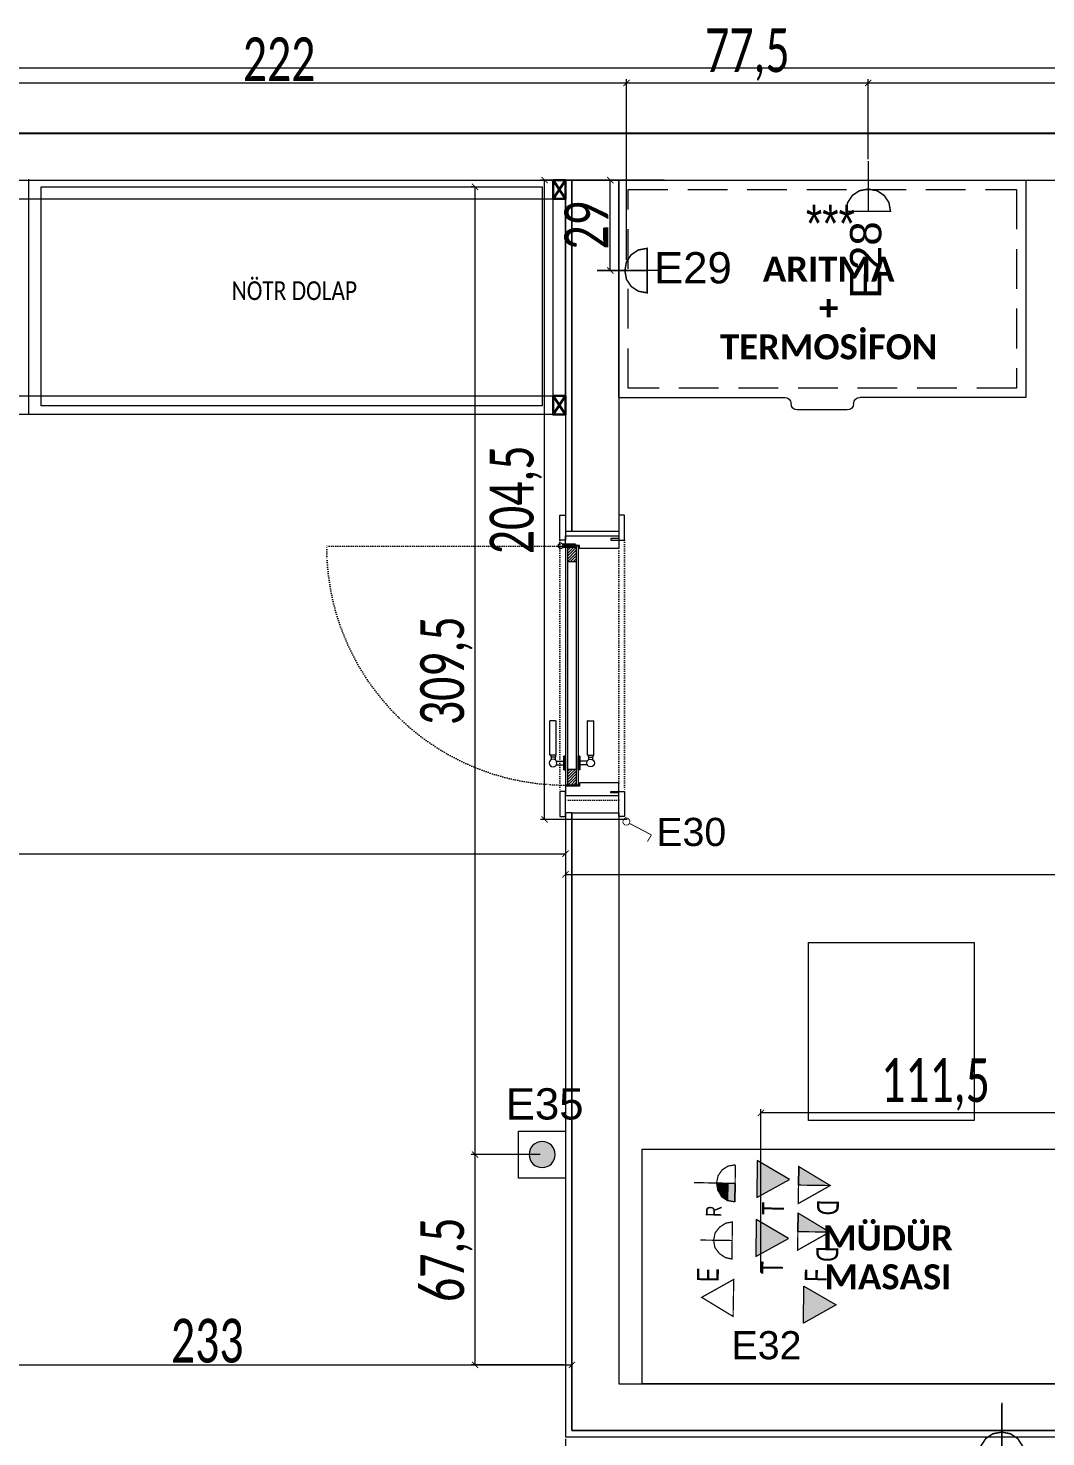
# Model space of a CAD drawing. Header units: millimetres. Extents: x -24 to 530668, y -246875 to -2983.
# Drawn here: x 266652.9 to 266978.4, y -118265.6 to -117814.9 of the extents above; entities that cross this region are included whole.
import ezdxf
from ezdxf.enums import TextEntityAlignment as Align

# ---------------------------------------------------------------- set-up
doc = ezdxf.new("R2010")
doc.units = ezdxf.units.MM
doc.header["$PDMODE"] = 2
doc.linetypes.add('ACAD_ISO07W100', pattern=[3, 0, -3])
doc.linetypes.add('DASHED', pattern=[19.05, 12.7, -6.35])
doc.layers.get('0').update_dxf_attribs({"lineweight": 20})
for name, color, linetype, lineweight in [('aydınlatma yazı', 1, 'Continuous', 20), ('elektrik', 10, 'Continuous', 9), ('elektrik yazı', 1, 'Continuous', 25), ('KP', 167, 'Continuous', 30), ('T_elektrik', 10, 'Continuous', 9), ('t_tarama', 253, 'Continuous', 5), ('t_yazı', 23, 'Continuous', 25), ('ölçü', 251, 'Continuous', 5)]:
    doc.layers.add(name, color=color, linetype=linetype, lineweight=lineweight)
doc.layers.add('Kıtc-014 Elk Tes İşaretler', color=1, linetype='Continuous')
doc.styles.add('ARIALT', font='arial.ttf', dxfattribs={"height": 10})
doc.styles.add('OLUŞTURULMUŞ_STİL_1', font='arialbd.ttf')
doc.styles.add('style1', font='arial.ttf', dxfattribs={"height": 20})
doc.styles.add('text2', font='calibri.ttf', dxfattribs={"width": 0.8})
doc.styles.add('txt_tur_1', font='arial.ttf', dxfattribs={"height": 1.5})
doc.styles.add('Ölçü50', font='calibri.ttf', dxfattribs={"width": 0.7})
doc.dimstyles.new('olcu10', dxfattribs={"dimtxt": 14, "dimasz": 2, "dimexe": 1.25, "dimexo": 0.625, "dimgap": 0.5, "dimtad": 1, "dimdec": 1, "dimrnd": 0.5, "dimzin": 9, "dimtxsty": 'Ölçü50', "dimblk": 'ARCHTICK', "dimcen": 2, "dimclrd": 256, "dimclre": 256, "dimclrt": 6, "dimazin": 2, "dimtfac": 1, "dimtdec": 1, "dimtix": 1, "dimtmove": 0, "dimatfit": 3, "dimldrblk": 'ARCHTICK', "dimfxl": 1, "dimlwd": -1, "dimarcsym": 0})

# ---------------------------------------------------------------- blocks, each defined once
blk = doc.blocks.new('A$C70273054-flat-1')
for p, q in [((-67, 130.2), (-67, 0)), ((2.5, 130.2), (-67, 130.2)), ((2.5, 130.2), (2.5, 77.1)), ((4.5, 75.1), (4.5, 75.1)), ((6.5, 57.1), (6.5, 73.1)), ((4.5, 55.1), (4.5, 55.1)), ((2.5, 0), (2.5, 53.1)), ((-67, 0), (2.5, 0))]:
    blk.add_line(p, q)
at = {"linetype": 'DASHED'}
blk.add_lwpolyline([(-0.5, 3), (-0.5, 127.2), (-64, 127.2), (-64, 3)], close=True, dxfattribs=at)
for centre, start, end in [((4.5, 77.1), 180, 270), ((4.5, 73.1), 0, 90), ((4.5, 53.1), 90, 180), ((4.5, 57.1), 270, 0)]:
    blk.add_arc(centre, 2, start, end)
at = {"style": 'style1', "width": 0.8}
blk.add_text('***', height=12, rotation=90, dxfattribs=at).set_placement((-47.18, 54.67))
blk = doc.blocks.new('60lik')
at = {"layer": 'KP'}
blk.add_lwpolyline([(260700.19, -106004.33), (260704.19, -106004.33), (260704.19, -106010.33), (260700.19, -106010.33), (260700.19, -106004.33), (260704.19, -106010.33), (260704.19, -106004.33), (260700.19, -106010.33)], dxfattribs=at)
blk = doc.blocks.new('kapıdetay')
at = {"ltscale": 0.2}
h = blk.add_hatch(dxfattribs=at)
h.set_pattern_fill('ANSI31', color=251, scale=0.2)
h.set_pattern_definition([(45, (-560329.91457, -186215.0068), (-0.44901280605, 0.44901280605), [])])
h.paths.add_polyline_path([(9.8, -4.4), (4.8, -4.4), (4.8, -4.2), (5.2, -4.2), (5.2, -1.6), (9.8, -1.6)])
h = blk.add_hatch(dxfattribs=at)
h.set_pattern_fill('ANSI31', color=251, scale=0.2)
h.set_pattern_definition([(45, (-560326.91455, -186218.00687), (-0.44901280605, 0.44901280605), [])])
h.paths.add_polyline_path([(81.2, -1.6), (81.2, -4.4), (76.2, -4.4), (76.2, -1.6)])
at = {"linetype": 'ACAD_ISO07W100', "ltscale": 0.2}
blk.add_line((4.8, -1), (4.8, 75.4), dxfattribs=at)
at = {"ltscale": 0.2}
for p, q in [((4.1, -4.2), (4.1, 0.02)), ((5.2, -4.2), (5.2, 0.02)), ((71.67, 4), (60.6, 4)), ((60.6, 3.75), (60.6, 4)), ((60.6, 2.25), (60.6, 3.75)), ((60.6, 2.25), (60.6, 2)), ((71.67, 2), (60.6, 2)), ((71.67, 2), (60.6, 2)), ((71.67, 3.75), (71.67, 4)), ((71.67, 2.25), (71.67, 3.75)), ((71.67, 3.75), (72.28, 3.75)), ((71.67, 2.25), (71.67, 2)), ((71.67, 2.25), (72.28, 2.25)), ((72.28, 3.63), (72.28, 3.75)), ((72.28, 2.37), (72.28, 3.63)), ((72.28, 3.63), (73.07, 3.63)), ((72.28, 2.37), (72.28, 2.25)), ((72.28, 2.37), (73.07, 2.37)), ((73.57, 1.9), (73.57, -0.49)), ((74.7, 1.9), (74.7, -0.49)), ((4.1, -4.2), (4.5, -4.2)), ((4.5, -4.2), (4.5, -0.19)), ((4.8, -4.2), (4.8, -0.19)), ((4.8, -1), (81.2, -1)), ((4.8, -5), (4.8, -1)), ((4.8, -1.6), (81.2, -1.6)), ((5.2, -4.2), (4.8, -4.2)), ((4.8, -4.4), (81.2, -4.4)), ((9.8, -4.4), (9.8, -1.6)), ((76.36, -0.49), (71.91, -0.49)), ((71.91, -0.49), (71.91, -0.99)), ((76.2, -4.4), (76.2, -1.6)), ((81.2, -5), (81.2, -1)), ((4.8, -5), (81.2, -5)), ((71.67, -8), (60.6, -8)), ((71.67, -8), (60.6, -8)), ((60.6, -8.25), (60.6, -8)), ((60.6, -8.25), (60.6, -9.75)), ((71.67, -8.25), (71.67, -8)), ((71.67, -8.25), (71.67, -9.75)), ((71.67, -8.25), (72.28, -8.25)), ((71.91, -5.51), (71.91, -5.01)), ((76.36, -5.51), (71.91, -5.51)), ((72.28, -8.37), (72.28, -8.25)), ((72.28, -8.37), (72.28, -9.63)), ((72.28, -8.37), (73.07, -8.37)), ((73.57, -7.9), (73.57, -5.51)), ((74.7, -7.9), (74.7, -5.51)), ((60.6, -9.75), (60.6, -10)), ((71.67, -10), (60.6, -10)), ((71.67, -9.75), (71.67, -10)), ((71.67, -9.75), (72.28, -9.75)), ((72.28, -9.63), (72.28, -9.75)), ((72.28, -9.63), (73.07, -9.63))]:
    blk.add_line(p, q, dxfattribs=at)
for points in [[(-5.2, -1), (2.8, -1), (2.8, 0.8), (-5.2, 0.8)], [(91.2, -1), (83.2, -1), (83.2, 0.8), (91.2, 0.8)], [(76.36, -0.49), (76.36, -1), (71.91, -1), (71.91, -0.49)], [(76.36, -5.51), (76.36, -5), (71.91, -5), (71.91, -5.51)], [(2.3, -15.5), (2.8, -15.5), (2.8, -19.8), (-5.2, -19.8), (-5.2, -18), (2.3, -18), (2.3, -15.5)], [(83.7, -15.5), (83.2, -15.5), (83.2, -19.8), (91.2, -19.8), (91.2, -18), (83.7, -18), (83.7, -15.5)]]:
    blk.add_lwpolyline(points, close=True, dxfattribs=at)
at = {"linetype": 'ACAD_ISO07W100', "ltscale": 0.2}
for points in [[(2.8, 0.8), (83.2, 0.8)], [(0, -18), (0, -1)], [(86, -18), (86, -1)], [(80.5, -18), (5.5, -18)], [(2.8, -19.8), (83.2, -19.8)]]:
    blk.add_lwpolyline(points, dxfattribs=at)
at = {"ltscale": 0.2}
for points in [[(1.5, -18), (5.5, -18), (5.5, -5.5), (4.5, -5.5), (4.5, -1), (1.5, -1), (1.5, -18)], [(84.5, -18), (80.5, -18), (80.5, -5.5), (81.5, -5.5), (81.5, -1), (84.5, -1), (84.5, -18)]]:
    blk.add_lwpolyline(points, dxfattribs=at)
blk.add_circle((4.65, 0.6), 0.8, dxfattribs=at)
at = {"linetype": 'ACAD_ISO07W100', "ltscale": 0.2}
blk.add_arc((4.89, -0.91), 76.31, 359.936, 90.064, dxfattribs=at)
at = {"ltscale": 0.2}
blk.add_ellipse((74.13, 3), major_axis=(0, 1.23), ratio=0.999304, start_param=1.570796315237618, end_param=7.853981622417204, dxfattribs=at)
at = {"ltscale": 0.2, "extrusion": (0, 0, -1)}
blk.add_ellipse((74.13, -9), major_axis=(0, 1.23), ratio=0.999304, start_param=4.712389, end_param=10.995574, dxfattribs=at)
blk = doc.blocks.new('NEW')
at = {"layer": 't_tarama'}
for p, q in [((270168.02, -114260.64, -17966.19), (273435.81, -114260.64, -17966.19)), ((270573.53, -114281.57), (272653.53, -114281.57)), ((272653.53, -114281.57), (270643.53, -114281.57)), ((270573.53, -114296.57), (272643.53, -114296.57)), ((272113.53, -114296.57), (272113.53, -114408.89)), ((272128.53, -114296.57), (272128.53, -114408.89)), ((272113.53, -114498.91), (272113.53, -114696.57)), ((272128.53, -114498.91), (272128.53, -114681.57)), ((272128.53, -114681.57), (272643.55, -114681.57)), ((272113.53, -114696.57), (272658.56, -114696.57))]:
    blk.add_line(p, q, dxfattribs=at)
for points in [[(271939.9, -114371.21), (271939.9, -114296.21)], [(272107.53, -114371.57), (272107.53, -114296.57)], [(272111.53, -114371.57), (272111.53, -114296.57)], [(272111.53, -114296.57), (272111.53, -114371.57)], [(270873.53, -114302.57), (272111.53, -114302.57)], [(272113.53, -114408.89), (272128.53, -114408.89)], [(272113.53, -114498.91), (272128.53, -114498.91)], [(272286.01, -114606.57), (272286.01, -114681.57), (272136.01, -114681.57), (272136.01, -114606.57), (272286.01, -114606.57)]]:
    blk.add_lwpolyline(points, dxfattribs=at)
for points in [[(272113.53, -114296.57), (272111.53, -114296.57), (272111.53, -114408.89), (272113.53, -114408.89)], [(270873.53, -114365.57), (272111.53, -114365.57), (272111.53, -114371.57), (270873.53, -114371.57)], [(272113.53, -114498.91), (272111.53, -114498.91), (272111.53, -114698.57), (272653.56, -114698.57), (272653.56, -114696.57), (272113.53, -114696.57)], [(272242.22, -114540.47), (272242.22, -114597.39), (272189.17, -114597.39), (272189.17, -114540.47)]]:
    blk.add_lwpolyline(points, close=True, dxfattribs=at)
at = {"layer": 't_tarama', "elevation": 0}
blk.add_lwpolyline([(271943.8, -114298.71), (272104, -114298.71), (272104, -114368.71), (271943.8, -114368.71)], close=True, dxfattribs=at)
at = {"layer": 't_tarama'}
for p in [(11407.34, -8292.24), (11407.34, -8361.24)]:
    blk.add_blockref('60lik', p, dxfattribs=at)
at = {"layer": 't_tarama', "xscale": -1, "rotation": 90}
for name, p in [('A$C70273054-flat-1', (272258.73, -114363.57)), ('kapıdetay', (272110.53, -114408.89))]:
    blk.add_blockref(name, p, dxfattribs=at)
at = {"layer": 't_tarama', "char_height": 8, "width": 99.3889, "attachment_point": 2, "line_spacing_factor": 0.933337, "style": 'OLUŞTURULMUŞ_STİL_1'}
for s, insert in [('{\\fCalibri|b1|i0|c162|p34;ARITMA\\P+\\PTERMOSİFON}', (272195.67, -114320.99)), ('{\\fCalibri|b1|i0|c162|p34;MÜDÜR \\PMASASI}', (272214.6, -114630.94))]:
    blk.add_mtext(s, dxfattribs=dict(at, insert=insert))
at = {"layer": 't_tarama', "insert": (272004.76, -114328.92), "char_height": 6, "attachment_point": 1, "style": 'text2'}
blk.add_mtext_dynamic_manual_height_columns('NÖTR DOLAP', width=527.0079, gutter_width=12.5, heights=[0], dxfattribs=at)
at = {"layer": 't_tarama', "style": 'txt_tur_1'}
for tag, p in [('19S', (270127.4, -114276.05, -17966.19)), ('20T', (270114.02, -115101.05, -17966.19)), ('21U', (270114.02, -116087.05, -17966.19)), ('22V', (270114.02, -116926.05, -17966.19))]:
    blk.add_attdef(tag, text='', height=30, dxfattribs=at).set_placement(p, align=Align.CENTER)
blk = doc.blocks.new('TEKLİ PRİZ')
at = {"layer": 'T_elektrik', "lineweight": 18, "const_width": 0.4}
for points in [[(6426.13, -7872.69), (6426.13, -7886.06)], [(6432.06, -7886.06), (6431.64, -7883.74), (6430.37, -7881.83), (6428.46, -7880.56), (6426.13, -7880.14), (6423.81, -7880.56), (6421.9, -7881.83), (6420.63, -7883.74), (6420.21, -7886.06), (6432.06, -7886.06)]]:
    blk.add_lwpolyline(points, dxfattribs=at)
blk = doc.blocks.new('ANAHTAR')
at = {"layer": 'T_elektrik', "lineweight": 18, "const_width": 0.4}
for points in [[(6427.41, -8068.73), (6435.24, -8061.11)], [(6432.7, -8058.79), (6435.24, -8061.11)], [(6427.83, -8070), (6427.41, -8068.73), (6426.35, -8068.31), (6425.08, -8068.73), (6424.65, -8070), (6425.08, -8071.06), (6426.35, -8071.7), (6427.41, -8071.06), (6427.83, -8070)]]:
    blk.add_lwpolyline(points, dxfattribs=at)
blk = doc.blocks.new('UPS PRİZİ')
at = {"layer": 'T_elektrik', "lineweight": 18, "const_width": 0.4}
for points in [[(6426.13, -7907.66), (6426.13, -7917.81)], [(6432.06, -7917.81), (6431.64, -7915.7), (6430.37, -7913.79), (6428.46, -7912.31), (6426.13, -7911.89), (6423.81, -7912.31), (6421.9, -7913.79), (6420.63, -7915.7), (6420.21, -7917.81), (6432.06, -7917.81)]]:
    blk.add_lwpolyline(points, dxfattribs=at)
at = {"layer": 'T_elektrik', "lineweight": 18, "insert": (6433.64, -7909.28), "char_height": 5, "width": 4.3529, "attachment_point": 1, "style": 'Ölçü50'}
blk.add_mtext('{\\fArial|b0|i0|c162|p34;R}', dxfattribs=at)
blk = doc.blocks.new('FAKS')
at = {"layer": 'T_elektrik'}
blk.add_hatch(color=256, dxfattribs=at).paths.add_polyline_path([(6416.4, -7946.18), (6428.25, -7946.18), (6422.32, -7956.55)])
at = {"layer": 'T_elektrik', "lineweight": 0}
blk.add_lwpolyline([(6416.4, -7946.18), (6428.25, -7946.18), (6422.32, -7956.55)], dxfattribs=at)
at = {"layer": 'T_elektrik', "lineweight": 18}
blk.add_lwpolyline([(6422.32, -7956.55), (6416.4, -7946.18), (6428.25, -7946.18), (6422.32, -7956.55)], dxfattribs=at)
at = {"layer": 'T_elektrik', "lineweight": 18, "insert": (6429.63, -7946.46), "char_height": 7, "width": 4.3529, "attachment_point": 1, "style": 'Ölçü50'}
blk.add_mtext('{\\fArial|b0|i0|c162|p34;F}', dxfattribs=at)
blk = doc.blocks.new('DATA')
at = {"layer": 'T_elektrik', "lineweight": 18}
blk.add_hatch(color=256, dxfattribs=at).paths.add_polyline_path([(6419.15, -8016.88), (6425.08, -8016.88), (6425.08, -8027.04)])
at = {"layer": 'T_elektrik', "lineweight": 18, "const_width": 0.4}
for points in [[(6425.08, -8027.04), (6419.15, -8016.88), (6431, -8016.88), (6425.08, -8027.04), (6419.15, -8016.88)], [(6425.08, -8027.04), (6425.08, -8016.88), (6419.15, -8016.88)], [(6419.15, -8016.88), (6425.08, -8016.88), (6425.08, -8027.04)]]:
    blk.add_lwpolyline(points, dxfattribs=at)
at = {"layer": 'T_elektrik', "lineweight": 18}
blk.add_open_spline([(6419.15, -8016.88), (6419.15, -8016.88), (6425.08, -8016.88), (6425.08, -8016.88), (6425.08, -8016.88), (6419.15, -8016.88), (6419.15, -8016.88)], degree=3, knots=[0, 0, 0, 0, 1, 1, 1, 2, 2, 2, 2], dxfattribs=at)
at = {"layer": 'T_elektrik', "lineweight": 18, "insert": (6429.67, -8022.88), "char_height": 7, "width": 4.3529, "attachment_point": 1, "style": 'Ölçü50'}
blk.add_mtext('{\\fArial|b0|i0|c162|p34;D}', dxfattribs=at)
blk = doc.blocks.new('TELEFON')
at = {"layer": 'T_elektrik'}
blk.add_hatch(color=256, dxfattribs=at).paths.add_polyline_path([(6416.4, -7928.19), (6428.25, -7928.19), (6422.32, -7938.56)])
at = {"layer": 'T_elektrik', "lineweight": 0}
blk.add_lwpolyline([(6416.4, -7928.19), (6428.25, -7928.19), (6422.32, -7938.56)], dxfattribs=at)
at = {"layer": 'T_elektrik', "lineweight": 18}
blk.add_lwpolyline([(6422.32, -7938.56), (6416.4, -7928.19), (6428.25, -7928.19), (6422.32, -7938.56)], dxfattribs=at)
at = {"layer": 'T_elektrik', "lineweight": 18, "insert": (6429.63, -7929.94), "char_height": 7, "width": 4.3529, "attachment_point": 1, "style": 'Ölçü50'}
blk.add_mtext('{\\fArial|b0|i0|c162|p34;T}', dxfattribs=at)
blk = doc.blocks.new('İKİLİ PRİZ')
at = {"layer": 'T_elektrik'}
for points in [[(6426.13, -7865.53), (6426.13, -7865.96), (6428.46, -7865.96)], [(6426.13, -7865.96), (6426.13, -7867.23), (6430.37, -7867.23)], [(6426.13, -7865.96), (6428.46, -7865.96), (6430.37, -7867.23)], [(6426.13, -7867.23), (6426.13, -7869.13), (6431.64, -7869.13)], [(6426.13, -7867.23), (6430.37, -7867.23), (6431.64, -7869.13)], [(6426.13, -7869.13), (6426.13, -7871.46), (6432.06, -7871.46)], [(6426.13, -7869.13), (6431.64, -7869.13), (6432.06, -7871.46)]]:
    blk.add_hatch(color=256, dxfattribs=at).paths.add_polyline_path(points)
at = {"layer": 'T_elektrik', "lineweight": 18, "const_width": 0.4}
for points in [[(6426.13, -7858.3), (6426.13, -7871.46)], [(6432.06, -7871.46), (6431.64, -7869.13), (6430.37, -7867.23), (6428.46, -7865.96), (6426.13, -7865.53), (6423.81, -7865.96), (6421.9, -7867.23), (6420.63, -7869.13), (6420.21, -7871.46)], [(6420.21, -7871.46), (6432.06, -7871.46)]]:
    blk.add_lwpolyline(points, dxfattribs=at)
at = {"layer": 'T_elektrik', "lineweight": 0}
for points in [[(6426.13, -7865.53), (6426.13, -7865.96), (6428.46, -7865.96)], [(6426.13, -7865.96), (6426.13, -7867.23), (6430.37, -7867.23)], [(6426.13, -7865.96), (6428.46, -7865.96), (6430.37, -7867.23)], [(6426.13, -7867.23), (6426.13, -7869.13), (6431.64, -7869.13)], [(6426.13, -7867.23), (6430.37, -7867.23), (6431.64, -7869.13)], [(6426.13, -7869.13), (6426.13, -7871.46), (6432.06, -7871.46)], [(6426.13, -7869.13), (6431.64, -7869.13), (6432.06, -7871.46)]]:
    blk.add_lwpolyline(points, dxfattribs=at)
blk.add_open_spline([(6426.13, -7871.46), (6426.13, -7871.46), (6432.06, -7871.46), (6432.06, -7871.46), (6432.06, -7871.46), (6426.13, -7871.46), (6426.13, -7871.46)], degree=3, knots=[0, 0, 0, 0, 1, 1, 1, 2, 2, 2, 2], dxfattribs=at)
blk = doc.blocks.new('POS CİHAZI')
at = {"layer": 'T_elektrik', "lineweight": 18, "const_width": 0.4}
blk.add_lwpolyline([(6424.23, -7977.08), (6418.3, -7966.92), (6430.16, -7966.92), (6424.23, -7977.08)], dxfattribs=at)
at = {"layer": 'T_elektrik', "lineweight": 18, "insert": (6429.16, -7971.72), "char_height": 7, "width": 4.3529, "attachment_point": 1, "style": 'Ölçü50'}
blk.add_mtext('{\\fArial|b0|i0|c162|p34;E}', dxfattribs=at)
blk = doc.blocks.new('A$C53525628')
at = {"layer": 'T_elektrik'}
h = blk.add_hatch(color=256, dxfattribs=at)
edge = h.paths.add_edge_path()
edge.add_arc((7.5, 7.5), 4.17, 0, 360)
blk.add_lwpolyline([(0, 0), (15, 0), (15, 15), (0, 15)], close=True, dxfattribs=at)
blk.add_circle((7.5, 7.5), 4.17, dxfattribs=at)
blk = doc.blocks.new('_ArchTick')
at = {"color": 0, "linetype": 'ByBlock', "const_width": 0.15}
blk.add_lwpolyline([(-0.5, -0.5), (0.5, 0.5)], dxfattribs=at)
blk = doc.blocks.new('*D947')
at = {"layer": 'aydınlatma yazı', "lineweight": -2, "transparency": 16777216}
for p, q in [((266729.64, -117866.98), (266729.64, -117846.79)), ((266951.84, -117904.66), (266951.84, -117846.79))]:
    blk.add_line(p, q, dxfattribs=at)
at = {"layer": 'aydınlatma yazı', "transparency": 16777216}
blk.add_line((266729.64, -117848.04), (266951.84, -117848.04), dxfattribs=at)
at = {"layer": 'DEFPOINTS', "color": 0, "transparency": 16777216}
for p in [(266951.84, -117848.04), (266729.64, -117867.61, 0), (266951.84, -117905.28, 0)]:
    blk.add_point(p, dxfattribs=at)
at = {"layer": 'aydınlatma yazı', "transparency": 16777216, "xscale": 2, "yscale": 2, "zscale": 2, "rotation": 180}
blk.add_blockref('_ArchTick', (266729.64, -117848.04), dxfattribs=at)
at = {"layer": 'aydınlatma yazı', "transparency": 16777216, "xscale": 2, "yscale": 2, "zscale": 2}
blk.add_blockref('_ArchTick', (266951.84, -117848.04), dxfattribs=at)
at = {"layer": 'aydınlatma yazı', "color": 6, "transparency": 16777216, "insert": (266840.74, -117840.47), "char_height": 14, "attachment_point": 5, "style": 'Ölçü50'}
blk.add_mtext('222', dxfattribs=at)
blk = doc.blocks.new('*D948')
at = {"layer": 'aydınlatma yazı', "lineweight": -2, "transparency": 16777216}
for p, q in [((266951.84, -117904.66), (266951.84, -117846.79)), ((267029.17, -117872.44), (267029.17, -117846.79))]:
    blk.add_line(p, q, dxfattribs=at)
at = {"layer": 'aydınlatma yazı', "transparency": 16777216}
blk.add_line((266951.84, -117848.04), (267029.17, -117848.04), dxfattribs=at)
at = {"layer": 'DEFPOINTS', "color": 0, "transparency": 16777216}
for p in [(267029.17, -117848.04), (267029.17, -117873.06, 0), (266951.84, -117905.28, 0)]:
    blk.add_point(p, dxfattribs=at)
at = {"layer": 'aydınlatma yazı', "transparency": 16777216, "xscale": 2, "yscale": 2, "zscale": 2, "rotation": 180}
blk.add_blockref('_ArchTick', (266951.84, -117848.04), dxfattribs=at)
at = {"layer": 'aydınlatma yazı', "transparency": 16777216, "xscale": 2, "yscale": 2, "zscale": 2}
blk.add_blockref('_ArchTick', (267029.17, -117848.04), dxfattribs=at)
at = {"layer": 'aydınlatma yazı', "color": 6, "transparency": 16777216, "insert": (266990.5, -117838.97), "char_height": 14, "attachment_point": 5, "style": 'Ölçü50'}
blk.add_mtext('77,5', dxfattribs=at)
blk = doc.blocks.new('*D949')
at = {"layer": 'aydınlatma yazı', "lineweight": -2, "transparency": 16777216}
for p, q in [((267029.17, -117872.44), (267029.17, -117846.79)), ((267470.83, -117870.57), (267470.83, -117846.79))]:
    blk.add_line(p, q, dxfattribs=at)
at = {"layer": 'aydınlatma yazı', "transparency": 16777216}
blk.add_line((267029.17, -117848.04), (267470.83, -117848.04), dxfattribs=at)
at = {"layer": 'DEFPOINTS', "color": 0, "transparency": 16777216}
for p in [(267470.83, -117848.04), (267029.17, -117873.06, 0), (267470.83, -117871.2, 0)]:
    blk.add_point(p, dxfattribs=at)
at = {"layer": 'aydınlatma yazı', "transparency": 16777216, "xscale": 2, "yscale": 2, "zscale": 2, "rotation": 180}
blk.add_blockref('_ArchTick', (267029.17, -117848.04), dxfattribs=at)
at = {"layer": 'aydınlatma yazı', "transparency": 16777216, "xscale": 2, "yscale": 2, "zscale": 2}
blk.add_blockref('_ArchTick', (267470.83, -117848.04), dxfattribs=at)
at = {"layer": 'aydınlatma yazı', "color": 6, "transparency": 16777216, "insert": (267250, -117838.96), "char_height": 14, "attachment_point": 5, "style": 'Ölçü50'}
blk.add_mtext('441,5', dxfattribs=at)
blk = doc.blocks.new('*D958')
at = {"layer": 'aydınlatma yazı', "lineweight": -2, "transparency": 16777216}
for p, q in [((266932.36, -118091.01), (266932.36, -118095.85)), ((266541.43, -118102.38), (266541.43, -118093.35))]:
    blk.add_line(p, q, dxfattribs=at)
at = {"layer": 'aydınlatma yazı', "transparency": 16777216}
blk.add_line((266541.43, -118094.6), (266932.36, -118094.6), dxfattribs=at)
at = {"layer": 'DEFPOINTS', "color": 0, "transparency": 16777216}
for p in [(266932.36, -118090.39, 0), (266932.36, -118094.6), (266541.43, -118103.01, 293.21)]:
    blk.add_point(p, dxfattribs=at)
at = {"layer": 'aydınlatma yazı', "transparency": 16777216, "xscale": 2, "yscale": 2, "zscale": 2, "rotation": 180}
blk.add_blockref('_ArchTick', (266541.43, -118094.6), dxfattribs=at)
at = {"layer": 'aydınlatma yazı', "transparency": 16777216, "xscale": 2, "yscale": 2, "zscale": 2}
blk.add_blockref('_ArchTick', (266932.36, -118094.6), dxfattribs=at)
at = {"layer": 'aydınlatma yazı', "color": 6, "transparency": 16777216, "insert": (266736.89, -118086.93), "char_height": 14, "attachment_point": 5, "style": 'Ölçü50'}
blk.add_mtext('391', dxfattribs=at)
blk = doc.blocks.new('*D959')
at = {"layer": 'aydınlatma yazı', "lineweight": -2, "transparency": 16777216}
for p, q in [((266932.36, -118097.64), (266932.36, -118102.48)), ((267464.38, -118102.35), (267464.38, -118099.98))]:
    blk.add_line(p, q, dxfattribs=at)
at = {"layer": 'aydınlatma yazı', "transparency": 16777216}
blk.add_line((266932.36, -118101.23), (267464.38, -118101.23), dxfattribs=at)
at = {"layer": 'DEFPOINTS', "color": 0, "transparency": 16777216}
for p in [(266932.36, -118097.01, 0), (267464.38, -118101.23), (267464.38, -118102.97)]:
    blk.add_point(p, dxfattribs=at)
at = {"layer": 'aydınlatma yazı', "transparency": 16777216, "xscale": 2, "yscale": 2, "zscale": 2, "rotation": 180}
blk.add_blockref('_ArchTick', (266932.36, -118101.23), dxfattribs=at)
at = {"layer": 'aydınlatma yazı', "transparency": 16777216, "xscale": 2, "yscale": 2, "zscale": 2}
blk.add_blockref('_ArchTick', (267464.38, -118101.23), dxfattribs=at)
at = {"layer": 'aydınlatma yazı', "color": 6, "transparency": 16777216, "insert": (267198.37, -118093.55), "char_height": 14, "attachment_point": 5, "style": 'Ölçü50'}
blk.add_mtext('532', dxfattribs=at)
blk = doc.blocks.new('*D969')
at = {"layer": 'aydınlatma yazı', "lineweight": -2, "transparency": 16777216}
for p, q in [((266701.14, -118251.27), (266701.14, -118259.39)), ((266934.36, -118256.65), (266934.36, -118259.39))]:
    blk.add_line(p, q, dxfattribs=at)
at = {"layer": 'aydınlatma yazı', "transparency": 16777216}
blk.add_line((266701.14, -118258.14), (266934.36, -118258.14), dxfattribs=at)
at = {"layer": 'DEFPOINTS', "color": 0, "transparency": 16777216}
for p in [(266701.14, -118250.64), (266934.36, -118256.02, 0), (266934.36, -118258.14)]:
    blk.add_point(p, dxfattribs=at)
at = {"layer": 'aydınlatma yazı', "transparency": 16777216, "xscale": 2, "yscale": 2, "zscale": 2, "rotation": 180}
blk.add_blockref('_ArchTick', (266701.14, -118258.14), dxfattribs=at)
at = {"layer": 'aydınlatma yazı', "transparency": 16777216, "xscale": 2, "yscale": 2, "zscale": 2}
blk.add_blockref('_ArchTick', (266934.36, -118258.14), dxfattribs=at)
at = {"layer": 'aydınlatma yazı', "color": 6, "transparency": 16777216, "insert": (266817.75, -118250.47), "char_height": 14, "attachment_point": 5, "style": 'Ölçü50'}
blk.add_mtext('233', dxfattribs=at)
blk = doc.blocks.new('*D970')
at = {"layer": 'aydınlatma yazı', "lineweight": -2, "transparency": 16777216}
for p, q in [((266924.23, -118190.85), (266902.15, -118190.85)), ((266931.73, -118258.14), (266902.15, -118258.14))]:
    blk.add_line(p, q, dxfattribs=at)
at = {"layer": 'aydınlatma yazı', "transparency": 16777216}
blk.add_line((266903.4, -118258.14), (266903.4, -118190.85), dxfattribs=at)
at = {"layer": 'DEFPOINTS', "color": 0, "transparency": 16777216}
for p in [(266903.4, -118190.85), (266924.85, -118190.85, 0), (266932.36, -118258.14)]:
    blk.add_point(p, dxfattribs=at)
at = {"layer": 'aydınlatma yazı', "transparency": 16777216, "xscale": 2, "yscale": 2, "zscale": 2}
for p, rotation in [((266903.4, -118190.85), 90), ((266903.4, -118258.14), 270)]:
    blk.add_blockref('_ArchTick', p, dxfattribs=dict(at, rotation=rotation))
at = {"layer": 'aydınlatma yazı', "color": 6, "transparency": 16777216, "insert": (266894.27, -118224.5), "char_height": 14, "attachment_point": 5, "rotation": 90, "style": 'Ölçü50'}
blk.add_mtext('67,5', dxfattribs=at)
blk = doc.blocks.new('*D971')
at = {"layer": 'aydınlatma yazı', "lineweight": -2, "transparency": 16777216}
for p, q in [((266902.77, -117881.28), (266902.15, -117881.28)), ((266924.23, -118190.85), (266902.15, -118190.85))]:
    blk.add_line(p, q, dxfattribs=at)
at = {"layer": 'aydınlatma yazı', "transparency": 16777216}
blk.add_line((266903.4, -118190.85), (266903.4, -117881.28), dxfattribs=at)
at = {"layer": 'DEFPOINTS', "color": 0, "transparency": 16777216}
for p in [(266903.4, -117881.28, 0), (266903.4, -117881.28), (266924.85, -118190.85, 0)]:
    blk.add_point(p, dxfattribs=at)
at = {"layer": 'aydınlatma yazı', "transparency": 16777216, "xscale": 2, "yscale": 2, "zscale": 2}
for p, rotation in [((266903.4, -117881.28), 90), ((266903.4, -118190.85), 270)]:
    blk.add_blockref('_ArchTick', p, dxfattribs=dict(at, rotation=rotation))
at = {"layer": 'aydınlatma yazı', "color": 6, "transparency": 16777216, "insert": (266894.27, -118036.07), "char_height": 14, "attachment_point": 5, "rotation": 90, "style": 'Ölçü50'}
blk.add_mtext('309,5', dxfattribs=at)
blk = doc.blocks.new('*D975')
at = {"layer": 'aydınlatma yazı', "lineweight": -2, "transparency": 16777216}
for p, q in [((266994.84, -118228.63), (266994.84, -118176.28)), ((267106.5, -118271.55), (267106.5, -118176.28))]:
    blk.add_line(p, q, dxfattribs=at)
at = {"layer": 'aydınlatma yazı', "transparency": 16777216}
blk.add_line((267106.5, -118177.53), (266994.84, -118177.53), dxfattribs=at)
at = {"layer": 'DEFPOINTS', "color": 0, "transparency": 16777216}
for p in [(266994.84, -118177.53), (266994.84, -118229.25, 0), (267106.5, -118272.17)]:
    blk.add_point(p, dxfattribs=at)
at = {"layer": 'aydınlatma yazı', "transparency": 16777216, "xscale": 2, "yscale": 2, "zscale": 2, "rotation": 180}
blk.add_blockref('_ArchTick', (266994.84, -118177.53), dxfattribs=at)
at = {"layer": 'aydınlatma yazı', "transparency": 16777216, "xscale": 2, "yscale": 2, "zscale": 2}
blk.add_blockref('_ArchTick', (267106.5, -118177.53), dxfattribs=at)
at = {"layer": 'aydınlatma yazı', "color": 6, "transparency": 16777216, "insert": (267050.67, -118168.45), "char_height": 14, "attachment_point": 5, "style": 'Ölçü50'}
blk.add_mtext('111,5', dxfattribs=at)
blk = doc.blocks.new('*D976')
at = {"layer": 'aydınlatma yazı', "lineweight": -2, "transparency": 16777216}
for p, q in [((266963.84, -117879.15), (266945.42, -117879.15)), ((266962.11, -117908.07), (266945.42, -117908.07))]:
    blk.add_line(p, q, dxfattribs=at)
at = {"layer": 'aydınlatma yazı', "transparency": 16777216}
blk.add_line((266946.67, -117908.07), (266946.67, -117879.15), dxfattribs=at)
at = {"layer": 'DEFPOINTS', "color": 0, "transparency": 16777216}
for p in [(266946.67, -117879.15), (266964.46, -117879.15, 0), (266962.74, -117908.07, 0)]:
    blk.add_point(p, dxfattribs=at)
at = {"layer": 'aydınlatma yazı', "transparency": 16777216, "xscale": 2, "yscale": 2, "zscale": 2}
for p, rotation in [((266946.67, -117879.15), 90), ((266946.67, -117908.07), 270)]:
    blk.add_blockref('_ArchTick', p, dxfattribs=dict(at, rotation=rotation))
at = {"layer": 'aydınlatma yazı', "color": 6, "transparency": 16777216, "insert": (266939, -117893.61), "char_height": 14, "attachment_point": 5, "rotation": 90, "style": 'Ölçü50'}
blk.add_mtext('29', dxfattribs=at)
blk = doc.blocks.new('*D982')
at = {"layer": 'aydınlatma yazı', "lineweight": -2, "transparency": 16777216}
for p, q in [((266963.21, -117879.15), (266924.38, -117879.15)), ((266952.01, -118083.65), (266924.38, -118083.65))]:
    blk.add_line(p, q, dxfattribs=at)
at = {"layer": 'aydınlatma yazı', "transparency": 16777216}
blk.add_line((266925.63, -118083.65), (266925.63, -117879.15), dxfattribs=at)
at = {"layer": 'DEFPOINTS', "color": 0, "transparency": 16777216}
for p in [(266925.63, -117879.15), (266963.84, -117879.15), (266952.63, -118083.65, 0)]:
    blk.add_point(p, dxfattribs=at)
at = {"layer": 'aydınlatma yazı', "transparency": 16777216, "xscale": 2, "yscale": 2, "zscale": 2}
for p, rotation in [((266925.63, -117879.15), 90), ((266925.63, -118083.65), 270)]:
    blk.add_blockref('_ArchTick', p, dxfattribs=dict(at, rotation=rotation))
at = {"layer": 'aydınlatma yazı', "color": 6, "transparency": 16777216, "insert": (266916.5, -117981.4), "char_height": 14, "attachment_point": 5, "rotation": 90, "style": 'Ölçü50'}
blk.add_mtext('204,5', dxfattribs=at)
blk = doc.blocks.new('*D996')
at = {"layer": 'aydınlatma yazı', "lineweight": -2, "transparency": 16777216}
for p, q in [((267071.85, -118270.3), (267071.85, -118352.64)), ((266932.36, -118281.77), (266932.36, -118352.64))]:
    blk.add_line(p, q, dxfattribs=at)
at = {"layer": 'aydınlatma yazı', "transparency": 16777216}
blk.add_line((267071.85, -118351.39), (266932.36, -118351.39), dxfattribs=at)
at = {"layer": 'DEFPOINTS', "color": 0, "transparency": 16777216}
for p in [(267071.85, -118269.68, 0), (266932.36, -118281.15, 0), (266932.36, -118351.39)]:
    blk.add_point(p, dxfattribs=at)
at = {"layer": 'aydınlatma yazı', "transparency": 16777216, "xscale": 2, "yscale": 2, "zscale": 2, "rotation": 180}
blk.add_blockref('_ArchTick', (266932.36, -118351.39), dxfattribs=at)
at = {"layer": 'aydınlatma yazı', "transparency": 16777216, "xscale": 2, "yscale": 2, "zscale": 2}
blk.add_blockref('_ArchTick', (267071.85, -118351.39), dxfattribs=at)
at = {"layer": 'aydınlatma yazı', "color": 6, "transparency": 16777216, "insert": (267002.1, -118342.26), "char_height": 14, "attachment_point": 5, "style": 'Ölçü50'}
blk.add_mtext('139,5', dxfattribs=at)
blk = doc.blocks.new('elektrik sd')
at = {"layer": 'elektrik yazı'}
blk.add_line((265394.36, -117864.15, 0), (267474.36, -117864.15, 0), dxfattribs=at)
at = {"layer": 'elektrik', "extrusion": (2.09853e-08, 8.12323e-08, 1), "xscale": -1.199999999999997, "yscale": 1.200000000000003, "zscale": 1.199999999999997, "rotation": 359.9999999999999}
blk.add_blockref('TEKLİ PRİZ', (274740.53, -108425.83, 0), dxfattribs=at)
at = {"layer": 'elektrik', "extrusion": (-8.12323e-08, 2.09853e-08, 1), "xscale": -1.2, "yscale": 1.200000000000003, "zscale": 1.199999999999997, "rotation": 90}
blk.add_blockref('TEKLİ PRİZ', (257495.16, -110196.71, -0.02), dxfattribs=at)
at = {"layer": 'elektrik', "xscale": -0.7199999999999999, "yscale": 0.7199999999999999, "zscale": 0.72, "rotation": 196.4539318168866}
blk.add_blockref('ANAHTAR', (264160.14, -124967.29, 0), dxfattribs=at)
at = {"layer": 'elektrik', "extrusion": (-9.91996e-06, 1.37481e-07, 1)}
for name, p, xscale, rotation in [('İKİLİ PRİZ', (259229.37, -111636.47, -2.66), -1.000000000000003, 88.99215307068799), ('TELEFON', (259155.13, -111667.07, -2.66), -1.000000000000002, 89.2059892041955), ('DATA', (259079.78, -111665.06, -2.66), -1.000000000000002, 89.2059892041955), ('TELEFON', (259154.82, -111686, -2.66), -1.000000000000002, 89.2059892041955), ('DATA', (259079.58, -111679.95, -2.66), -1.000000000000002, 89.2059892041955), ('POS CİHAZI', (274838.73, -124800.08, -2.66), -1.000000000000002, 268.9921530706879)]:
    blk.add_blockref(name, p, dxfattribs=dict(at, xscale=xscale, rotation=rotation))
for name, p, rotation in [('UPS PRİZİ', (258979.53, -124534.13, -2.66), 89.20598920419562), ('FAKS', (258997.69, -124580.39, -2.66), 89.41982533770366)]:
    blk.add_blockref(name, p, dxfattribs=dict(at, rotation=rotation))
at = {"layer": 'elektrik', "extrusion": (-2.09853e-08, 8.12323e-08, 1), "xscale": 1.199999999999997, "yscale": 1.199999999999997, "zscale": 1.199999999999997}
blk.add_blockref('TEKLİ PRİZ', (259360.49, -108823.48, -0.02), dxfattribs=at)
at = {"layer": 'Kıtc-014 Elk Tes İşaretler', "xscale": -1.000359529408342, "yscale": 1.000359529408342, "zscale": 1.000359529408342}
blk.add_blockref('A$C53525628', (266932.36, -118198.35, 0), dxfattribs=at)
at = {"layer": 'elektrik yazı', "color": 1, "style": 'ARIALT'}
for s, p in [('E30', (266961.37, -118092.14, 0)), ('E32', (266985.43, -118256.34, -0.09))]:
    blk.add_text(s, height=9, dxfattribs=at).set_placement(p)
at = {"layer": 't_yazı', "color": 1, "style": 'ARIALT'}
blk.add_text('E28', height=10, rotation=90, dxfattribs=at).set_placement((267033.33, -117917.18, 0))
for s, p in [('E29', (266960.67, -117912.17, 0)), ('E35', (266913.24, -118179.64, 0))]:
    blk.add_text(s, height=10, dxfattribs=at).set_placement(p)
at = {"layer": 'aydınlatma yazı'}
for base, p1, p2, picture, middle in [((267029.17, -117848.04), (266951.84, -117905.28, 0), (267029.17, -117873.06, 0), '*D948', (266990.5, -117838.97)), ((267470.83, -117848.04), (267029.17, -117873.06, 0), (267470.83, -117871.2, 0), '*D949', (267250, -117838.96)), ((266951.84, -117848.04), (266729.64, -117867.61, 0), (266951.84, -117905.28, 0), '*D947', (266840.74, -117840.47)), ((266932.36, -118094.6), (266541.43, -118103.01, 293.21), (266932.36, -118090.39, 0), '*D958', (266736.89, -118086.93)), ((267464.38, -118101.23), (266932.36, -118097.01, 0), (267464.38, -118102.97), '*D959', (267198.37, -118093.55)), ((266994.84, -118177.53), (267106.5, -118272.17), (266994.84, -118229.25, 0), '*D975', (267050.67, -118168.45)), ((266934.36, -118258.14), (266701.14, -118250.64), (266934.36, -118256.02, 0), '*D969', (266817.75, -118250.47))]:
    dim = blk.add_linear_dim(base=base, p1=p1, p2=p2, dimstyle='olcu10', override={"dimtmove": 1}, dxfattribs=at)
    dim.commit()
    dim.dimension.update_dxf_attribs({"geometry": picture, "text_midpoint": middle})
for base, p1, p2, picture, middle in [((266925.63, -117879.15), (266952.63, -118083.65, 0), (266963.84, -117879.15), '*D982', (266916.5, -117981.4)), ((266946.67, -117879.15), (266962.74, -117908.07, 0), (266964.46, -117879.15, 0), '*D976', (266939, -117893.61)), ((266903.4, -118190.85), (266932.36, -118258.14), (266924.85, -118190.85, 0), '*D970', (266894.27, -118224.5))]:
    dim = blk.add_linear_dim(base=base, p1=p1, p2=p2, angle=90, dimstyle='olcu10', dxfattribs=at)
    dim.commit()
    dim.dimension.update_dxf_attribs({"geometry": picture, "text_midpoint": middle})
dim = blk.add_linear_dim(base=(266903.4, -117881.28), p1=(266924.85, -118190.85, 0), p2=(266903.4, -117881.28, 0), angle=90, dimstyle='olcu10', override={"dimtmove": 1}, dxfattribs=at)
dim.commit()
dim.dimension.update_dxf_attribs({"geometry": '*D971', "text_midpoint": (266894.27, -118036.07)})
dim = blk.add_linear_dim(base=(266932.36, -118351.39), p1=(267071.85, -118269.68, 0), p2=(266932.36, -118281.15, 0), dimstyle='olcu10', dxfattribs=at)
dim.commit()
dim.dimension.update_dxf_attribs({"geometry": '*D996', "text_midpoint": (267002.1, -118342.26)})

msp = doc.modelspace()

# ---------------------------------------------------------------- block references
at = {"layer": 'ölçü', "color": 2}
for name, p in [('NEW', (-5286.767, -3566.99, 0.261)), ('elektrik sd', (-107.597, 15.586, 0.261))]:
    msp.add_blockref(name, p, dxfattribs=at)

doc.saveas('drawing.dxf')
